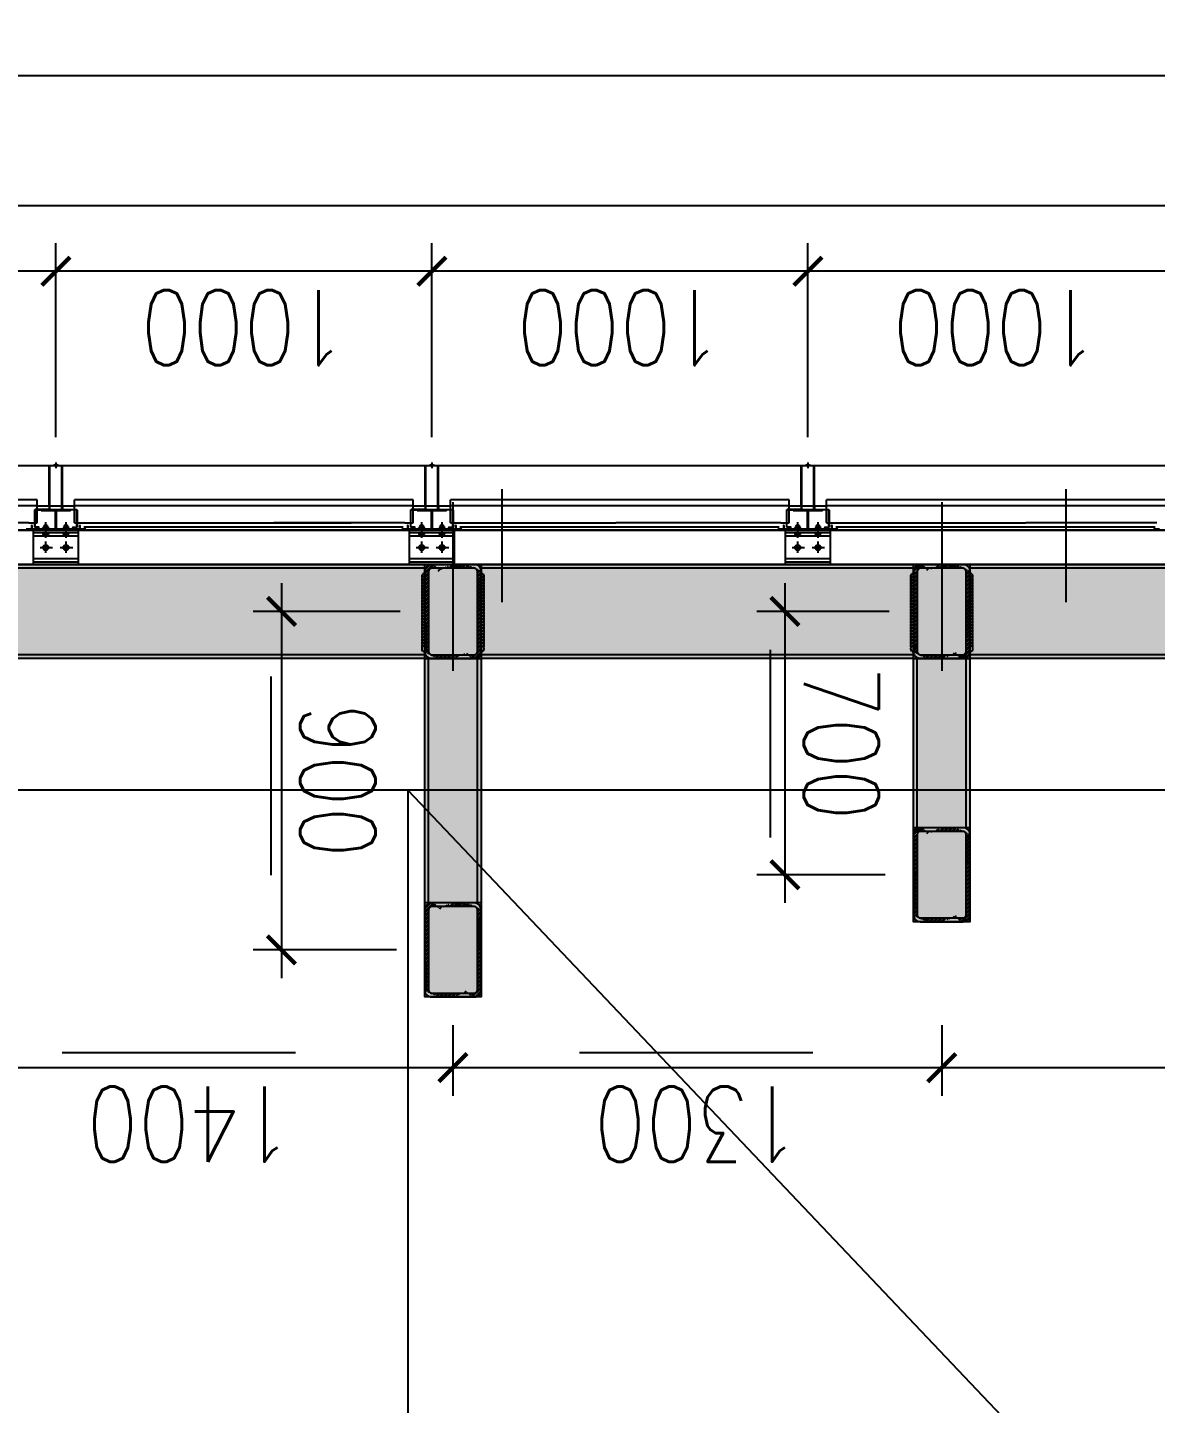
# Model space of a CAD drawing. Header units: millimetres. Extents: x 464 to 50148, y 310 to 56051.
# Drawn here: x 30998 to 33998, y 37188 to 40847 of the extents above; entities that cross this region are included whole.
import ezdxf

# ---------------------------------------------------------------- set-up
doc = ezdxf.new("R2010")
doc.units = ezdxf.units.MM
doc.linetypes.add('DASH', pattern=[0.35, 0.25, -0.1])
doc.layers.get('0').update_dxf_attribs({"color": 8})
doc.layers.get('Defpoints').update_dxf_attribs({"color": 8})
for name, color, linetype in [('COL-10 Rev j', 8, 'Continuous'), ('COL-228 Rev j', 8, 'Continuous'), ('CON', 8, 'Continuous'), ('DIM', 8, 'Continuous'), ('DLN030', 8, 'Continuous'), ('DLN280__', 8, 'Continuous'), ('DLN314__', 8, 'Continuous'), ('LOUVRE_MULLION', 8, 'Continuous'), ('USER', 8, 'Continuous')]:
    doc.layers.add(name, color=color, linetype=linetype)
doc.styles.add('SIMPLEX', font='SIMPLEX.shx', dxfattribs={"width": 0.8, "bigfont": 'chineset.shx'})
doc.styles.add('SWIS721LT450', font='swissl.ttf')
doc.dimstyles.new('HKDT-70', dxfattribs={"dimscale": 70, "dimtxt": 4, "dimasz": 1.5, "dimexe": 1.5, "dimexo": 1.5, "dimgap": 1, "dimtad": 1, "dimdec": 0, "dimlfac": 1, "dimdsep": 46, "dimtxsty": 'SIMPLEX', "dimblk": 'ARCHTICK', "dimcen": 1, "dimdle": 1.5, "dimclrd": 256, "dimclre": 256, "dimclrt": 256, "dimadec": 1, "dimazin": 3, "dimtfac": 1, "dimtdec": 0, "dimtix": 1, "dimtmove": 2, "dimatfit": 0, "dimfxl": 3, "dimlwd": -1, "dimlwe": -1, "dimarcsym": 0})
doc.dimstyles.new('INTDIM', dxfattribs={"dimscale": 200, "dimtxt": 2.25, "dimasz": 1.5, "dimexe": 1, "dimexo": 0, "dimgap": 1, "dimtad": 1, "dimdec": 0, "dimrnd": 1, "dimzin": 1, "dimdsep": 46, "dimtxsty": 'SWIS721LT450', "dimcen": 1, "dimclrd": 256, "dimclre": 256, "dimclrt": 256, "dimaunit": 1, "dimadec": 3, "dimazin": 0, "dimtfac": 1, "dimtdec": 0, "dimtix": 1, "dimtmove": 2, "dimatfit": 0, "dimfxl": 1, "dimtolj": 1, "dimtzin": 0, "dimarcsym": 0})

# ---------------------------------------------------------------- blocks, each defined once
blk = doc.blocks.new('DIMARR')
for p, q in [((-1, 0.25), (0, 0)), ((-1, 0), (0, 0)), ((0, 0), (-1, -0.25))]:
    blk.add_line(p, q)
blk = doc.blocks.new('*D140')
at = {"layer": 'Defpoints', "color": 0, "transparency": 16777216}
for p in [(37659.5, 40374.4), (20434.5, 39776.7), (37659.5, 39776.7)]:
    blk.add_point(p, dxfattribs=at)
at = {"layer": 'DLN030', "lineweight": -2, "transparency": 16777216}
for p, q in [((20434.5, 39976.7), (20434.5, 40574.4)), ((37659.5, 39976.7), (37659.5, 40574.4)), ((20634.5, 40374.4), (37459.5, 40374.4))]:
    blk.add_line(p, q, dxfattribs=at)
at = {"layer": 'DLN030', "lineweight": -2, "transparency": 16777216, "xscale": 200, "yscale": 200, "zscale": 200, "rotation": 180}
blk.add_blockref('DIMARR', (20434.5, 40374.4), dxfattribs=at)
at = {"layer": 'DLN030', "lineweight": -2, "transparency": 16777216, "xscale": 200, "yscale": 200, "zscale": 200}
blk.add_blockref('DIMARR', (37659.5, 40374.4), dxfattribs=at)
at = {"layer": 'DLN030', "transparency": 16777216, "insert": (29047, 40628.6), "char_height": 300, "attachment_point": 5, "style": 'SWIS721LT450'}
blk.add_mtext('\\A1;17225', dxfattribs=at)
blk = doc.blocks.new('_ArchTick')
at = {"color": 0, "linetype": 'ByBlock', "const_width": 0.15}
blk.add_lwpolyline([(-0.5, -0.5), (0.5, 0.5)], dxfattribs=at)
blk = doc.blocks.new('*D37')
at = {"layer": 'Defpoints', "color": 0, "linetype": 'DASH', "ltscale": 300, "transparency": 16777216}
for p in [(3997.9, 0), (4997.9, 0), (4997.9, -516.4)]:
    blk.add_point(p, dxfattribs=at)
at = {"layer": 'LOUVRE_MULLION', "color": 6, "ltscale": 300, "transparency": 16777216}
for p, q in [((3997.9, -75), (3997.9, -591.4)), ((4997.9, -75), (4997.9, -591.4)), ((3922.9, -516.4), (5072.9, -516.4))]:
    blk.add_line(p, q, dxfattribs=at)
at = {"layer": 'LOUVRE_MULLION', "color": 6, "linetype": 'DASH', "ltscale": 300, "transparency": 16777216, "xscale": 75, "yscale": 75, "zscale": 75, "rotation": 180}
blk.add_blockref('_ArchTick', (3997.9, -516.4), dxfattribs=at)
at = {"layer": 'LOUVRE_MULLION', "color": 6, "linetype": 'DASH', "ltscale": 300, "transparency": 16777216, "xscale": 75, "yscale": 75, "zscale": 75}
blk.add_blockref('_ArchTick', (4997.9, -516.4), dxfattribs=at)
at = {"layer": 'LOUVRE_MULLION', "color": 4, "linetype": 'DASH', "ltscale": 300, "transparency": 16777216, "insert": (4497.9, -366.4), "char_height": 200, "attachment_point": 5, "style": 'SIMPLEX'}
blk.add_mtext('1000', dxfattribs=at)
blk = doc.blocks.new('*D38')
at = {"layer": 'Defpoints', "color": 0, "linetype": 'DASH', "ltscale": 300, "transparency": 16777216}
for p in [(4997.9, 0), (5997.9, 0), (5997.9, -516.4)]:
    blk.add_point(p, dxfattribs=at)
at = {"layer": 'LOUVRE_MULLION', "color": 6, "ltscale": 300, "transparency": 16777216}
for p, q in [((4997.9, -75), (4997.9, -591.4)), ((5997.9, -75), (5997.9, -591.4)), ((4922.9, -516.4), (6072.9, -516.4))]:
    blk.add_line(p, q, dxfattribs=at)
at = {"layer": 'LOUVRE_MULLION', "color": 6, "linetype": 'DASH', "ltscale": 300, "transparency": 16777216, "xscale": 75, "yscale": 75, "zscale": 75, "rotation": 180}
blk.add_blockref('_ArchTick', (4997.9, -516.4), dxfattribs=at)
at = {"layer": 'LOUVRE_MULLION', "color": 6, "linetype": 'DASH', "ltscale": 300, "transparency": 16777216, "xscale": 75, "yscale": 75, "zscale": 75}
blk.add_blockref('_ArchTick', (5997.9, -516.4), dxfattribs=at)
at = {"layer": 'LOUVRE_MULLION', "color": 4, "linetype": 'DASH', "ltscale": 300, "transparency": 16777216, "insert": (5497.9, -366.4), "char_height": 200, "attachment_point": 5, "style": 'SIMPLEX'}
blk.add_mtext('1000', dxfattribs=at)
blk = doc.blocks.new('250X150X10')
at = {"ltscale": 100}
h = blk.add_hatch(dxfattribs=at)
h.set_pattern_fill('ANSI32', color=256, scale=20, style=0)
h.set_pattern_definition([(45, (0, 0), (-5.30330086, 5.30330086), []), (45, (3.5355, 0), (-5.30330086, 5.30330086), [])])
h.paths.add_polyline_path([(-55896.1, -430690.8), (-55896.1, -430476.8, 0.315789), (-56010.1, -430476.8, 1), (-56046.1, -430476.8), (-56046.1, -430690.8, 0.315789), (-55932.1, -430690.8, 1)])
h.paths.add_polyline_path([(-56028.1, -430698.8), (-55914.1, -430698.8, 0.414214), (-55906.1, -430690.8), (-55906.1, -430476.8, 0.414214), (-55914.1, -430468.8), (-56028.1, -430468.8, 0.414214), (-56036.1, -430476.8), (-56036.1, -430690.8, 0.414214)], flags=16)
for points in [[(-56028.1, -430708.8), (-55914.1, -430708.8, 0.414214), (-55896.1, -430690.8), (-55896.1, -430476.8, 0.414214), (-55914.1, -430458.8), (-56028.1, -430458.8, 0.414214), (-56046.1, -430476.8), (-56046.1, -430690.8, 0.414214)], [(-56028.1, -430698.8), (-55914.1, -430698.8, 0.414214), (-55906.1, -430690.8), (-55906.1, -430476.8, 0.414214), (-55914.1, -430468.8), (-56028.1, -430468.8, 0.414214), (-56036.1, -430476.8), (-56036.1, -430690.8, 0.414214)]]:
    blk.add_lwpolyline(points, format="xyb", close=True)
blk = doc.blocks.new('cp')
at = {"layer": 'USER'}
h = blk.add_hatch(color=256, dxfattribs=at)
h.paths.add_polyline_path([(0, 0), (1, 0, 0.414214), (0, 1)])
h.paths.add_polyline_path([(0, 0), (-1, 0, 0.414214), (0, -1)])
for p, q in [((-2.5, 0), (2.5, 0)), ((0, -2.5), (0, 2.5))]:
    blk.add_line(p, q, dxfattribs=at)
blk.add_circle((0, 0), 1, dxfattribs=at)
blk = doc.blocks.new('hanfeng8')
for centre, start, end in [((-134175.9, -434457.1), 90, 270), ((-134175.9, -434465.1), 150, 270), ((-134175.9, -434473.1), 150, 270), ((-134025.9, -434457.1), 270, 90), ((-134025.9, -434465.1), 270, 30), ((-134025.9, -434473.1), 270, 30), ((-134175.9, -434481.1), 150, 270), ((-134175.9, -434489.1), 150, 270), ((-134175.9, -434497.1), 150, 270), ((-134175.9, -434505.1), 150, 270), ((-134025.9, -434481.1), 270, 30), ((-134025.9, -434489.1), 270, 30), ((-134025.9, -434497.1), 270, 30), ((-134025.9, -434505.1), 270, 30), ((-134175.9, -434513.1), 150, 270), ((-134175.9, -434521.1), 150, 270), ((-134175.9, -434529.1), 150, 270), ((-134175.9, -434537.1), 150, 270), ((-134175.9, -434545.1), 150, 270), ((-134025.9, -434513.1), 270, 30), ((-134025.9, -434521.1), 270, 30), ((-134025.9, -434529.1), 270, 30), ((-134025.9, -434537.1), 270, 30), ((-134025.9, -434545.1), 270, 30), ((-134175.9, -434553.1), 150, 270), ((-134175.9, -434561.1), 150, 270), ((-134175.9, -434569.1), 150, 270), ((-134175.9, -434577.1), 150, 270), ((-134025.9, -434553.1), 270, 30), ((-134025.9, -434561.1), 270, 30), ((-134025.9, -434569.1), 270, 30), ((-134025.9, -434577.1), 270, 30), ((-134175.9, -434585.1), 150, 270), ((-134175.9, -434593.1), 150, 270), ((-134175.9, -434601.1), 150, 270), ((-134175.9, -434609.1), 150, 270), ((-134175.9, -434617.1), 150, 270), ((-134025.9, -434585.1), 270, 30), ((-134025.9, -434593.1), 270, 30), ((-134025.9, -434601.1), 270, 30), ((-134025.9, -434609.1), 270, 30), ((-134025.9, -434617.1), 270, 30), ((-134175.9, -434625.1), 150, 270), ((-134175.9, -434633.1), 150, 270), ((-134175.9, -434641.1), 150, 270), ((-134175.9, -434649.1), 150, 270), ((-134025.9, -434625.1), 270, 30), ((-134025.9, -434633.1), 270, 30), ((-134025.9, -434641.1), 270, 30), ((-134025.9, -434649.1), 270, 30)]:
    blk.add_arc(centre, 8, start, end)
blk = doc.blocks.new('*D42')
at = {"layer": 'Defpoints', "color": 0, "linetype": 'ByBlock', "transparency": 16777216}
for p in [(4641.9, 1601.9), (2841.9, 1413.5), (4641.9, 1413.5)]:
    blk.add_point(p, dxfattribs=at)
at = {"layer": 'DIM', "color": 6, "transparency": 16777216}
for p, q in [((2841.9, 1488.5), (2841.9, 1676.9)), ((4641.9, 1488.5), (4641.9, 1676.9)), ((2766.9, 1601.9), (4716.9, 1601.9))]:
    blk.add_line(p, q, dxfattribs=at)
at = {"layer": 'DIM', "color": 6, "linetype": 'ByBlock', "transparency": 16777216, "xscale": 75, "yscale": 75, "zscale": 75, "rotation": 180}
blk.add_blockref('_ArchTick', (2841.9, 1601.9), dxfattribs=at)
at = {"layer": 'DIM', "color": 6, "linetype": 'ByBlock', "transparency": 16777216, "xscale": 75, "yscale": 75, "zscale": 75}
blk.add_blockref('_ArchTick', (4641.9, 1601.9), dxfattribs=at)
at = {"layer": 'DIM', "color": 4, "linetype": 'ByBlock', "transparency": 16777216, "insert": (3741.9, 1751.9), "char_height": 200, "attachment_point": 5, "style": 'SIMPLEX'}
blk.add_mtext('1800', dxfattribs=at)
blk = doc.blocks.new('*D43')
at = {"layer": 'Defpoints', "color": 0, "linetype": 'ByBlock', "transparency": 16777216}
for p in [(5941.9, 1601.9), (4641.9, 1413.5), (5941.9, 1413.5)]:
    blk.add_point(p, dxfattribs=at)
at = {"layer": 'DIM', "color": 6, "transparency": 16777216}
for p, q in [((4641.9, 1488.5), (4641.9, 1676.9)), ((5941.9, 1488.5), (5941.9, 1676.9)), ((4566.9, 1601.9), (6016.9, 1601.9))]:
    blk.add_line(p, q, dxfattribs=at)
at = {"layer": 'DIM', "color": 6, "linetype": 'ByBlock', "transparency": 16777216, "xscale": 75, "yscale": 75, "zscale": 75, "rotation": 180}
blk.add_blockref('_ArchTick', (4641.9, 1601.9), dxfattribs=at)
at = {"layer": 'DIM', "color": 6, "linetype": 'ByBlock', "transparency": 16777216, "xscale": 75, "yscale": 75, "zscale": 75}
blk.add_blockref('_ArchTick', (5941.9, 1601.9), dxfattribs=at)
at = {"layer": 'DIM', "color": 4, "linetype": 'ByBlock', "transparency": 16777216, "insert": (5291.9, 1751.9), "char_height": 200, "attachment_point": 5, "style": 'SIMPLEX'}
blk.add_mtext('1300', dxfattribs=at)
blk = doc.blocks.new('*D44')
at = {"layer": 'Defpoints', "color": 0, "linetype": 'ByBlock', "transparency": 16777216}
for p in [(7341.9, 1601.9), (5941.9, 1413.5), (7341.9, 1413.5)]:
    blk.add_point(p, dxfattribs=at)
at = {"layer": 'DIM', "color": 6, "transparency": 16777216}
for p, q in [((5941.9, 1488.5), (5941.9, 1676.9)), ((7341.9, 1488.5), (7341.9, 1676.9)), ((5866.9, 1601.9), (7416.9, 1601.9))]:
    blk.add_line(p, q, dxfattribs=at)
at = {"layer": 'DIM', "color": 6, "linetype": 'ByBlock', "transparency": 16777216, "xscale": 75, "yscale": 75, "zscale": 75, "rotation": 180}
blk.add_blockref('_ArchTick', (5941.9, 1601.9), dxfattribs=at)
at = {"layer": 'DIM', "color": 6, "linetype": 'ByBlock', "transparency": 16777216, "xscale": 75, "yscale": 75, "zscale": 75}
blk.add_blockref('_ArchTick', (7341.9, 1601.9), dxfattribs=at)
at = {"layer": 'DIM', "color": 4, "linetype": 'ByBlock', "transparency": 16777216, "insert": (6641.9, 1751.9), "char_height": 200, "attachment_point": 5, "style": 'SIMPLEX'}
blk.add_mtext('1400', dxfattribs=at)
blk = doc.blocks.new('*D48')
at = {"layer": 'Defpoints', "color": 0, "linetype": 'DASH', "ltscale": 300, "transparency": 16777216}
for p in [(5997.9, 0), (6997.9, 0), (6997.9, -516.4)]:
    blk.add_point(p, dxfattribs=at)
at = {"layer": 'LOUVRE_MULLION', "color": 6, "ltscale": 300, "transparency": 16777216}
for p, q in [((5997.9, -75), (5997.9, -591.4)), ((6997.9, -75), (6997.9, -591.4)), ((5922.9, -516.4), (7072.9, -516.4))]:
    blk.add_line(p, q, dxfattribs=at)
at = {"layer": 'LOUVRE_MULLION', "color": 6, "linetype": 'DASH', "ltscale": 300, "transparency": 16777216, "xscale": 75, "yscale": 75, "zscale": 75, "rotation": 180}
blk.add_blockref('_ArchTick', (5997.9, -516.4), dxfattribs=at)
at = {"layer": 'LOUVRE_MULLION', "color": 6, "linetype": 'DASH', "ltscale": 300, "transparency": 16777216, "xscale": 75, "yscale": 75, "zscale": 75}
blk.add_blockref('_ArchTick', (6997.9, -516.4), dxfattribs=at)
at = {"layer": 'LOUVRE_MULLION', "color": 4, "linetype": 'DASH', "ltscale": 300, "transparency": 16777216, "insert": (6497.9, -366.4), "char_height": 200, "attachment_point": 5, "style": 'SIMPLEX'}
blk.add_mtext('1000', dxfattribs=at)
blk = doc.blocks.new('*D49')
at = {"layer": 'Defpoints', "color": 0, "linetype": 'DASH', "ltscale": 300, "transparency": 16777216}
for p in [(6997.9, 0), (7997.9, 0), (7997.9, -516.4)]:
    blk.add_point(p, dxfattribs=at)
at = {"layer": 'LOUVRE_MULLION', "color": 6, "ltscale": 300, "transparency": 16777216}
for p, q in [((6997.9, -75), (6997.9, -591.4)), ((7997.9, -75), (7997.9, -591.4)), ((6922.9, -516.4), (8072.9, -516.4))]:
    blk.add_line(p, q, dxfattribs=at)
at = {"layer": 'LOUVRE_MULLION', "color": 6, "linetype": 'DASH', "ltscale": 300, "transparency": 16777216, "xscale": 75, "yscale": 75, "zscale": 75, "rotation": 180}
blk.add_blockref('_ArchTick', (6997.9, -516.4), dxfattribs=at)
at = {"layer": 'LOUVRE_MULLION', "color": 6, "linetype": 'DASH', "ltscale": 300, "transparency": 16777216, "xscale": 75, "yscale": 75, "zscale": 75}
blk.add_blockref('_ArchTick', (7997.9, -516.4), dxfattribs=at)
at = {"layer": 'LOUVRE_MULLION', "color": 4, "linetype": 'DASH', "ltscale": 300, "transparency": 16777216, "insert": (7497.9, -366.4), "char_height": 200, "attachment_point": 5, "style": 'SIMPLEX'}
blk.add_mtext('1000', dxfattribs=at)
blk = doc.blocks.new('*D59')
at = {"layer": 'Defpoints', "color": 0, "linetype": 'ByBlock', "transparency": 16777216}
for p in [(4716.9, 1088.5), (5058.8, 1088.5), (4706.9, 388.5)]:
    blk.add_point(p, dxfattribs=at)
at = {"layer": 'DIM', "color": 6, "transparency": 16777216}
for p, q in [((5058.8, 313.5), (5058.8, 1163.5)), ((4791.9, 1088.5), (5133.8, 1088.5)), ((4781.9, 388.5), (5133.8, 388.5))]:
    blk.add_line(p, q, dxfattribs=at)
at = {"layer": 'DIM', "color": 6, "linetype": 'ByBlock', "transparency": 16777216, "xscale": 75, "yscale": 75, "zscale": 75}
for p, rotation in [((5058.8, 1088.5), 90), ((5058.8, 388.5), 270)]:
    blk.add_blockref('_ArchTick', p, dxfattribs=dict(at, rotation=rotation))
at = {"layer": 'DIM', "color": 4, "linetype": 'ByBlock', "transparency": 16777216, "insert": (4908.8, 738.5), "char_height": 200, "attachment_point": 5, "rotation": 90, "style": 'SIMPLEX'}
blk.add_mtext('700', dxfattribs=at)
blk = doc.blocks.new('*D60')
at = {"layer": 'Defpoints', "color": 0, "linetype": 'ByBlock', "transparency": 16777216}
for p in [(6016.9, 1288.5), (6397.8, 1288.5), (6006.9, 388.5)]:
    blk.add_point(p, dxfattribs=at)
at = {"layer": 'DIM', "color": 6, "transparency": 16777216}
for p, q in [((6397.8, 313.5), (6397.8, 1363.5)), ((6091.9, 1288.5), (6472.8, 1288.5)), ((6081.9, 388.5), (6472.8, 388.5))]:
    blk.add_line(p, q, dxfattribs=at)
at = {"layer": 'DIM', "color": 6, "linetype": 'ByBlock', "transparency": 16777216, "xscale": 75, "yscale": 75, "zscale": 75}
for p, rotation in [((6397.8, 1288.5), 90), ((6397.8, 388.5), 270)]:
    blk.add_blockref('_ArchTick', p, dxfattribs=dict(at, rotation=rotation))
at = {"layer": 'DIM', "color": 4, "linetype": 'ByBlock', "transparency": 16777216, "insert": (6247.8, 838.5), "char_height": 200, "attachment_point": 5, "rotation": 90, "style": 'SIMPLEX'}
blk.add_mtext('900', dxfattribs=at)
blk = doc.blocks.new('A$C7E8B1C4A')
for p, q in [((2898.9, 513.5), (4581.9, 513.5)), ((4641.9, 97.5), (4641.9, 546.5)), ((4701.9, 513.5), (5881.9, 513.5)), ((5941.9, 97.5), (5941.9, 546.5)), ((6001.9, 513.5), (7281.9, 513.5)), ((2898.9, 263.5), (4581.9, 263.5)), ((4701.9, 263.5), (5881.9, 263.5)), ((4937.9, 263.5), (5057.9, 263.5)), ((5937.9, 263.5), (6057.9, 263.5)), ((6001.9, 263.5), (7281.9, 263.5)), ((6937.9, 263.5), (7057.9, 263.5))]:
    blk.add_line(p, q)
at = {"layer": 'CON'}
for points in [[(5866.9, 1163.5), (6016.9, 1163.5), (6016.9, 513.5), (5866.9, 513.5)], [(4566.9, 963.5), (4716.9, 963.5), (4716.9, 513.5), (4566.9, 513.5)]]:
    blk.add_lwpolyline(points, close=True, dxfattribs=at)
at = {"layer": 'LOUVRE_MULLION'}
for p, q in [((2912, 503.5), (4568.8, 503.5)), ((4715, 503.5), (5868.8, 503.5)), ((6015, 503.5), (7268.8, 503.5)), ((2915, 273.5), (4568.8, 273.5)), ((4715, 273.5), (5868.8, 273.5)), ((4937.9, 263.5), (4937.9, 173.5)), ((4937.9, 257.5), (5057.9, 257.5)), ((5057.9, 173.5), (5057.9, 263.5)), ((5937.9, 263.5), (5937.9, 173.5)), ((5937.9, 257.5), (6057.9, 257.5)), ((6015, 273.5), (7268.8, 273.5)), ((6057.9, 173.5), (6057.9, 263.5)), ((6937.9, 263.5), (6937.9, 173.5)), ((6937.9, 257.5), (7057.9, 257.5)), ((7057.9, 173.5), (7057.9, 263.5)), ((4937.9, 248.5), (5057.9, 248.5)), ((4970.9, 232.3), (4970.9, 202.4)), ((5024.9, 232.3), (5024.9, 202.4)), ((5937.9, 248.5), (6057.9, 248.5)), ((5970.9, 232.3), (5970.9, 202.4)), ((6024.9, 232.3), (6024.9, 202.4)), ((6937.9, 248.5), (7057.9, 248.5)), ((6970.9, 232.3), (6970.9, 202.4)), ((7024.9, 232.3), (7024.9, 202.4)), ((4937.9, 188.5), (5057.9, 188.5)), ((4986.1, 218.5), (4953.2, 218.5)), ((4965.4, 185.3), (4965.4, 181.6)), ((4966.8, 185.6), (4975, 185.6)), ((4968.2, 185.3), (4968.2, 181.6)), ((4970.9, 192.3), (4970.9, 150.8)), ((4973.7, 185.3), (4973.7, 181.6)), ((4976.4, 185.3), (4976.4, 181.6)), ((5040, 218.5), (5007.1, 218.5)), ((5019.4, 185.3), (5019.4, 181.6)), ((5029, 185.6), (5020.7, 185.6)), ((5022.1, 185.3), (5022.1, 181.6)), ((5024.9, 192.3), (5024.9, 150.8)), ((5027.6, 185.3), (5027.6, 181.6)), ((5030.4, 185.3), (5030.4, 181.6)), ((5937.9, 188.5), (6057.9, 188.5)), ((5986.1, 218.5), (5953.2, 218.5)), ((5965.4, 185.3), (5965.4, 181.6)), ((5966.8, 185.6), (5975, 185.6)), ((5968.2, 185.3), (5968.2, 181.6)), ((5970.9, 192.3), (5970.9, 150.8)), ((5973.7, 185.3), (5973.7, 181.6)), ((5976.4, 185.3), (5976.4, 181.6)), ((6040, 218.5), (6007.1, 218.5)), ((6019.4, 185.3), (6019.4, 181.6)), ((6029, 185.6), (6020.7, 185.6)), ((6022.1, 185.3), (6022.1, 181.6)), ((6024.9, 192.3), (6024.9, 150.8)), ((6027.6, 185.3), (6027.6, 181.6)), ((6030.4, 185.3), (6030.4, 181.6)), ((6937.9, 188.5), (7057.9, 188.5)), ((6986.1, 218.5), (6953.2, 218.5)), ((6965.4, 185.3), (6965.4, 181.6)), ((6966.8, 185.6), (6975, 185.6)), ((6968.2, 185.3), (6968.2, 181.6)), ((6970.9, 192.3), (6970.9, 150.8)), ((6973.7, 185.3), (6973.7, 181.6)), ((6976.4, 185.3), (6976.4, 181.6)), ((7040, 218.5), (7007.1, 218.5)), ((7019.4, 185.3), (7019.4, 181.6)), ((7029, 185.6), (7020.7, 185.6)), ((7022.1, 185.3), (7022.1, 181.6)), ((7024.9, 192.3), (7024.9, 150.8)), ((7027.6, 185.3), (7027.6, 181.6)), ((7030.4, 185.3), (7030.4, 181.6)), ((3508.2, 173.5), (4418.5, 173.5)), ((3508.2, 171.9), (4418.5, 171.9)), ((4069.4, 152.5), (4418.5, 152.5)), ((4073.9, 164.5), (4418.5, 164.5)), ((4212.5, 171.9), (5508.2, 171.9)), ((4212.5, 164.5), (4923.3, 164.5)), ((4418.5, 173.5), (5508.2, 173.5)), ((4948.5, 152.5), (4418.5, 152.5)), ((4937.9, 179.5), (5057.9, 179.5)), ((4937.9, 173.5), (5057.9, 173.5)), ((4948.5, 152.5), (4948.5, 92)), ((4961.4, 181.6), (4980.5, 181.6)), ((4961.4, 181.6), (4961.4, 179.5)), ((4980.5, 179.5), (4961.4, 179.5)), ((4961.4, 170), (4980.5, 170)), ((4961.4, 170), (4980.5, 170)), ((4961.4, 168), (4961.4, 170)), ((4980.5, 168), (4961.4, 168)), ((4963.5, 168), (4963.5, 166)), ((4963.5, 166), (4978.4, 166)), ((4965.4, 162.4), (4965.4, 165.7)), ((4975.1, 162), (4966.8, 162)), ((4967.9, 162), (4967.9, 158.8)), ((4967.9, 158.8), (4973.9, 158.8)), ((4967.9, 158.8), (4968.4, 158.3)), ((4968.2, 165.7), (4968.2, 162.4)), ((4968.4, 162), (4968.4, 158.3)), ((4968.4, 158.3), (4973.4, 158.3)), ((4973.4, 162), (4973.4, 158.3)), ((4973.4, 158.3), (4973.9, 158.8)), ((4973.7, 165.7), (4973.7, 162.4)), ((4973.9, 162), (4973.9, 158.8)), ((4976.4, 162.4), (4976.4, 165.7)), ((4978.4, 168), (4978.4, 166)), ((4980.5, 181.6), (4980.5, 179.5)), ((4980.5, 168), (4980.5, 170)), ((5034.4, 181.6), (5015.3, 181.6)), ((5015.3, 181.6), (5015.3, 179.5)), ((5015.3, 179.5), (5034.4, 179.5)), ((5034.4, 170), (5015.3, 170)), ((5034.4, 170), (5015.3, 170)), ((5015.3, 168), (5015.3, 170)), ((5015.3, 168), (5034.4, 168)), ((5017.4, 168), (5017.4, 166)), ((5032.3, 166), (5017.4, 166)), ((5019.4, 162.4), (5019.4, 165.7)), ((5020.7, 162), (5029, 162)), ((5021.9, 162), (5021.9, 158.8)), ((5027.9, 158.8), (5021.9, 158.8)), ((5022.4, 158.3), (5021.9, 158.8)), ((5022.1, 165.7), (5022.1, 162.4)), ((5022.4, 162), (5022.4, 158.3)), ((5027.4, 158.3), (5022.4, 158.3)), ((5027.4, 162), (5027.4, 158.3)), ((5027.9, 158.8), (5027.4, 158.3)), ((5027.6, 165.7), (5027.6, 162.4)), ((5027.9, 162), (5027.9, 158.8)), ((5030.4, 162.4), (5030.4, 165.7)), ((5032.3, 168), (5032.3, 166)), ((5034.4, 181.6), (5034.4, 179.5)), ((5034.4, 168), (5034.4, 170)), ((5047.3, 152.5), (5047.3, 92)), ((5069.4, 152.5), (5047.3, 152.5)), ((5069.4, 152.5), (5508.2, 152.5)), ((5073.9, 164.5), (5508.2, 164.5)), ((5508.2, 173.5), (6418.5, 173.5)), ((5508.2, 171.9), (6418.5, 171.9)), ((5508.2, 164.5), (5923.3, 164.5)), ((5948.5, 152.5), (5508.2, 152.5)), ((5937.9, 179.5), (6057.9, 179.5)), ((5937.9, 173.5), (6057.9, 173.5)), ((5948.5, 152.5), (5948.5, 92)), ((5961.4, 181.6), (5980.5, 181.6)), ((5961.4, 181.6), (5961.4, 179.5)), ((5980.5, 179.5), (5961.4, 179.5)), ((5961.4, 170), (5980.5, 170)), ((5961.4, 170), (5980.5, 170)), ((5961.4, 168), (5961.4, 170)), ((5980.5, 168), (5961.4, 168)), ((5963.5, 168), (5963.5, 166)), ((5963.5, 166), (5978.4, 166)), ((5965.4, 162.4), (5965.4, 165.7)), ((5975.1, 162), (5966.8, 162)), ((5967.9, 162), (5967.9, 158.8)), ((5967.9, 158.8), (5973.9, 158.8)), ((5967.9, 158.8), (5968.4, 158.3)), ((5968.2, 165.7), (5968.2, 162.4)), ((5968.4, 162), (5968.4, 158.3)), ((5968.4, 158.3), (5973.4, 158.3)), ((5973.4, 162), (5973.4, 158.3)), ((5973.4, 158.3), (5973.9, 158.8)), ((5973.7, 165.7), (5973.7, 162.4)), ((5973.9, 162), (5973.9, 158.8)), ((5976.4, 162.4), (5976.4, 165.7)), ((5978.4, 168), (5978.4, 166)), ((5980.5, 181.6), (5980.5, 179.5)), ((5980.5, 168), (5980.5, 170)), ((6034.4, 181.6), (6015.3, 181.6)), ((6015.3, 181.6), (6015.3, 179.5)), ((6015.3, 179.5), (6034.4, 179.5)), ((6034.4, 170), (6015.3, 170)), ((6034.4, 170), (6015.3, 170)), ((6015.3, 168), (6015.3, 170)), ((6015.3, 168), (6034.4, 168)), ((6017.4, 168), (6017.4, 166)), ((6032.3, 166), (6017.4, 166)), ((6019.4, 162.4), (6019.4, 165.7)), ((6020.7, 162), (6029, 162)), ((6021.9, 162), (6021.9, 158.8)), ((6027.9, 158.8), (6021.9, 158.8)), ((6022.4, 158.3), (6021.9, 158.8)), ((6022.1, 165.7), (6022.1, 162.4)), ((6022.4, 162), (6022.4, 158.3)), ((6027.4, 158.3), (6022.4, 158.3)), ((6027.4, 162), (6027.4, 158.3)), ((6027.9, 158.8), (6027.4, 158.3)), ((6027.6, 165.7), (6027.6, 162.4)), ((6027.9, 162), (6027.9, 158.8)), ((6030.4, 162.4), (6030.4, 165.7)), ((6032.3, 168), (6032.3, 166)), ((6034.4, 181.6), (6034.4, 179.5)), ((6034.4, 168), (6034.4, 170)), ((6047.3, 152.5), (6047.3, 92)), ((6069.4, 152.5), (6047.3, 152.5)), ((6069.4, 152.5), (6418.5, 152.5)), ((6073.9, 164.5), (6418.5, 164.5)), ((6212.5, 173.5), (7508.2, 173.5)), ((6212.5, 171.9), (7508.2, 171.9)), ((6212.5, 164.5), (6923.3, 164.5)), ((6948.5, 152.5), (6212.5, 152.5)), ((6937.9, 179.5), (7057.9, 179.5)), ((6937.9, 173.5), (7057.9, 173.5)), ((6948.5, 152.5), (6948.5, 92)), ((6961.4, 181.6), (6980.5, 181.6)), ((6961.4, 181.6), (6961.4, 179.5)), ((6980.5, 179.5), (6961.4, 179.5)), ((6961.4, 170), (6980.5, 170)), ((6961.4, 170), (6980.5, 170)), ((6961.4, 168), (6961.4, 170)), ((6980.5, 168), (6961.4, 168)), ((6963.5, 168), (6963.5, 166)), ((6963.5, 166), (6978.4, 166)), ((6965.4, 162.4), (6965.4, 165.7)), ((6975.1, 162), (6966.8, 162)), ((6967.9, 162), (6967.9, 158.8)), ((6967.9, 158.8), (6973.9, 158.8)), ((6967.9, 158.8), (6968.4, 158.3)), ((6968.2, 165.7), (6968.2, 162.4)), ((6968.4, 162), (6968.4, 158.3)), ((6968.4, 158.3), (6973.4, 158.3)), ((6973.4, 162), (6973.4, 158.3)), ((6973.4, 158.3), (6973.9, 158.8)), ((6973.7, 165.7), (6973.7, 162.4)), ((6973.9, 162), (6973.9, 158.8)), ((6976.4, 162.4), (6976.4, 165.7)), ((6978.4, 168), (6978.4, 166)), ((6980.5, 181.6), (6980.5, 179.5)), ((6980.5, 168), (6980.5, 170)), ((7034.4, 181.6), (7015.3, 181.6)), ((7015.3, 181.6), (7015.3, 179.5)), ((7015.3, 179.5), (7034.4, 179.5)), ((7034.4, 170), (7015.3, 170)), ((7034.4, 170), (7015.3, 170)), ((7015.3, 168), (7015.3, 170)), ((7015.3, 168), (7034.4, 168)), ((7017.4, 168), (7017.4, 166)), ((7032.3, 166), (7017.4, 166)), ((7019.4, 162.4), (7019.4, 165.7)), ((7020.7, 162), (7029, 162)), ((7021.9, 162), (7021.9, 158.8)), ((7027.9, 158.8), (7021.9, 158.8)), ((7022.4, 158.3), (7021.9, 158.8)), ((7022.1, 165.7), (7022.1, 162.4)), ((7022.4, 162), (7022.4, 158.3)), ((7027.4, 158.3), (7022.4, 158.3)), ((7027.4, 162), (7027.4, 158.3)), ((7027.9, 158.8), (7027.4, 158.3)), ((7027.6, 165.7), (7027.6, 162.4)), ((7027.9, 162), (7027.9, 158.8)), ((7030.4, 162.4), (7030.4, 165.7)), ((7032.3, 168), (7032.3, 166)), ((7034.4, 181.6), (7034.4, 179.5)), ((7034.4, 168), (7034.4, 170)), ((7047.3, 152.5), (7047.3, 92)), ((7069.4, 152.5), (7047.3, 152.5)), ((7069.4, 152.5), (7508.2, 152.5)), ((4047.3, 107.5), (4418.5, 107.5)), ((4047.3, 92), (4418.5, 92)), ((4418.5, 107.5), (4948.5, 107.5)), ((4418.5, 92), (4948.5, 92)), ((5047.3, 107.5), (4948.5, 107.5)), ((4980.4, 107.5), (4980.4, 0)), ((4981.9, 107.5), (4981.9, 0)), ((5013.9, 107.5), (5013.9, 0)), ((5015.4, 107.5), (5015.4, 0)), ((5047.3, 107.5), (5508.2, 107.5)), ((5047.3, 92), (5508.2, 92)), ((5508.2, 107.5), (5948.5, 107.5)), ((5508.2, 92), (5948.5, 92)), ((6047.3, 107.5), (5948.5, 107.5)), ((5980.4, 107.5), (5980.4, 0)), ((5981.9, 107.5), (5981.9, 0)), ((6013.9, 107.5), (6013.9, 0)), ((6015.4, 107.5), (6015.4, 0)), ((6047.3, 107.5), (6418.5, 107.5)), ((6047.3, 92), (6418.5, 92)), ((6212.5, 107.5), (6948.5, 107.5)), ((6212.5, 92), (6948.5, 92)), ((7047.3, 107.5), (6948.5, 107.5)), ((6980.4, 107.5), (6980.4, 0)), ((6981.9, 107.5), (6981.9, 0)), ((7013.9, 107.5), (7013.9, 0)), ((7015.4, 107.5), (7015.4, 0)), ((7047.3, 107.5), (7508.2, 107.5)), ((7047.3, 92), (7508.2, 92)), ((4418.5, 0), (3508.2, 0)), ((5508.2, 0), (4418.5, 0)), ((6418.5, 0), (5508.2, 0)), ((7508.2, 0), (6212.5, 0))]:
    blk.add_line(p, q, dxfattribs=at)
for points in [[(5876.9, 1163.5), (5876.9, 513.5)], [(6006.9, 1163.5), (6006.9, 513.5)], [(4576.9, 963.5), (4576.9, 513.5)], [(4706.9, 963.5), (4706.9, 513.5)]]:
    blk.add_lwpolyline(points, dxfattribs=at)
for points in [[(4964.4, 218.5), (4967.7, 224.1), (4974.2, 224.1), (4977.4, 218.5), (4974.2, 212.9), (4967.7, 212.9)], [(5018.4, 218.5), (5021.6, 224.1), (5028.1, 224.1), (5031.3, 218.5), (5028.1, 212.9), (5021.6, 212.9)], [(5964.4, 218.5), (5967.7, 224.1), (5974.2, 224.1), (5977.4, 218.5), (5974.2, 212.9), (5967.7, 212.9)], [(6018.4, 218.5), (6021.6, 224.1), (6028.1, 224.1), (6031.3, 218.5), (6028.1, 212.9), (6021.6, 212.9)], [(6964.4, 218.5), (6967.7, 224.1), (6974.2, 224.1), (6977.4, 218.5), (6974.2, 212.9), (6967.7, 212.9)], [(7018.4, 218.5), (7021.6, 224.1), (7028.1, 224.1), (7031.3, 218.5), (7028.1, 212.9), (7021.6, 212.9)]]:
    blk.add_lwpolyline(points, close=True, dxfattribs=at)
for points in [[(4062.9, 169.9), (4076.9, 169.9, 0.414214), (4077.9, 170.9), (4077.9, 170.9, 0.414214), (4076.9, 171.9), (3918.9, 171.9, 0.414214)], [(4980.4, 107.5), (4980.4, 115.4, 0.414214), (4978.9, 116.9), (4943.9, 116.9, -0.414214), (4940.9, 119.9), (4940.9, 162.5, -0.414214), (4943.9, 165.5), (4952.4, 165.5), (4952.4, 164), (4943.9, 164, 0.414214), (4942.4, 162.5), (4942.4, 119.9, 0.414214), (4943.9, 118.4), (4978.9, 118.4, -0.414214), (4981.9, 115.4), (4981.9, 107.5)], [(5015.4, 107.5), (5015.4, 115.4, -0.414214), (5016.9, 116.9), (5051.9, 116.9, 0.414214), (5054.9, 119.9), (5054.9, 162.5, 0.414214), (5051.9, 165.5), (5043.4, 165.5), (5043.4, 164), (5051.9, 164, -0.414214), (5053.4, 162.5), (5053.4, 119.9, -0.414214), (5051.9, 118.4), (5016.9, 118.4, 0.414214), (5013.9, 115.4), (5013.9, 107.5)], [(5980.4, 107.5), (5980.4, 115.4, 0.414214), (5978.9, 116.9), (5943.9, 116.9, -0.414214), (5940.9, 119.9), (5940.9, 162.5, -0.414214), (5943.9, 165.5), (5952.4, 165.5), (5952.4, 164), (5943.9, 164, 0.414214), (5942.4, 162.5), (5942.4, 119.9, 0.414214), (5943.9, 118.4), (5978.9, 118.4, -0.414214), (5981.9, 115.4), (5981.9, 107.5)], [(6015.4, 107.5), (6015.4, 115.4, -0.414214), (6016.9, 116.9), (6051.9, 116.9, 0.414214), (6054.9, 119.9), (6054.9, 162.5, 0.414214), (6051.9, 165.5), (6043.4, 165.5), (6043.4, 164), (6051.9, 164, -0.414214), (6053.4, 162.5), (6053.4, 119.9, -0.414214), (6051.9, 118.4), (6016.9, 118.4, 0.414214), (6013.9, 115.4), (6013.9, 107.5)], [(7076.9, 171.9), (6918.9, 171.9, 0.414214), (6917.9, 170.9), (6917.9, 170.9, 0.414214), (6918.9, 169.9), (6932.9, 169.9), (6932.9, 160.9, 0.414214), (6933.9, 159.9), (6933.9, 159.9, 0.414214), (6934.9, 160.9), (6934.9, 169.9), (6995.4, 169.9, -0.414214), (6995.9, 169.4), (6995.9, 120.9, -0.414214), (6995.4, 120.4), (6959.9, 120.4, 0.414214), (6958.9, 119.4), (6958.9, 119.4, 0.414214), (6959.9, 118.4), (7035.9, 118.4, 0.414214), (7036.9, 119.4), (7036.9, 119.4, 0.414214), (7035.9, 120.4), (7000.4, 120.4, -0.414214), (6999.9, 120.9), (6999.9, 169.4, -0.414214), (7000.4, 169.9), (7060.9, 169.9), (7060.9, 160.9, 0.414214), (7061.9, 159.9), (7061.9, 159.9, 0.414214), (7062.9, 160.9), (7062.9, 169.9), (7076.9, 169.9, 0.414214)], [(6980.4, 107.5), (6980.4, 115.4, 0.414214), (6978.9, 116.9), (6943.9, 116.9, -0.414214), (6940.9, 119.9), (6940.9, 162.5, -0.414214), (6943.9, 165.5), (6952.4, 165.5), (6952.4, 164), (6943.9, 164, 0.414214), (6942.4, 162.5), (6942.4, 119.9, 0.414214), (6943.9, 118.4), (6978.9, 118.4, -0.414214), (6981.9, 115.4), (6981.9, 107.5)], [(7015.4, 107.5), (7015.4, 115.4, -0.414214), (7016.9, 116.9), (7051.9, 116.9, 0.414214), (7054.9, 119.9), (7054.9, 162.5, 0.414214), (7051.9, 165.5), (7043.4, 165.5), (7043.4, 164), (7051.9, 164, -0.414214), (7053.4, 162.5), (7053.4, 119.9, -0.414214), (7051.9, 118.4), (7016.9, 118.4, 0.414214), (7013.9, 115.4), (7013.9, 107.5)]]:
    blk.add_lwpolyline(points, format="xyb", dxfattribs=at)
for points in [[(4959.9, 118.4), (5035.9, 118.4, 0.414214), (5036.9, 119.4), (5036.9, 119.4, 0.414214), (5035.9, 120.4), (5000.4, 120.4, -0.414214), (4999.9, 120.9), (4999.9, 169.4, -0.414214), (5000.4, 169.9), (5060.9, 169.9), (5060.9, 160.9, 0.414214), (5061.9, 159.9), (5061.9, 159.9, 0.414214), (5062.9, 160.9), (5062.9, 169.9), (5076.9, 169.9, 0.414214), (5077.9, 170.9), (5077.9, 170.9, 0.414214), (5076.9, 171.9), (4918.9, 171.9, 0.414214), (4917.9, 170.9), (4917.9, 170.9, 0.414214), (4918.9, 169.9), (4932.9, 169.9), (4932.9, 160.9, 0.414214), (4933.9, 159.9), (4933.9, 159.9, 0.414214), (4934.9, 160.9), (4934.9, 169.9), (4995.4, 169.9, -0.414214), (4995.9, 169.4), (4995.9, 120.9, -0.414214), (4995.4, 120.4), (4959.9, 120.4, 0.414214), (4958.9, 119.4), (4958.9, 119.4, 0.414214)], [(5959.9, 118.4), (6035.9, 118.4, 0.414214), (6036.9, 119.4), (6036.9, 119.4, 0.414214), (6035.9, 120.4), (6000.4, 120.4, -0.414214), (5999.9, 120.9), (5999.9, 169.4, -0.414214), (6000.4, 169.9), (6060.9, 169.9), (6060.9, 160.9, 0.414214), (6061.9, 159.9), (6061.9, 159.9, 0.414214), (6062.9, 160.9), (6062.9, 169.9), (6076.9, 169.9, 0.414214), (6077.9, 170.9), (6077.9, 170.9, 0.414214), (6076.9, 171.9), (5918.9, 171.9, 0.414214), (5917.9, 170.9), (5917.9, 170.9, 0.414214), (5918.9, 169.9), (5932.9, 169.9), (5932.9, 160.9, 0.414214), (5933.9, 159.9), (5933.9, 159.9, 0.414214), (5934.9, 160.9), (5934.9, 169.9), (5995.4, 169.9, -0.414214), (5995.9, 169.4), (5995.9, 120.9, -0.414214), (5995.4, 120.4), (5959.9, 120.4, 0.414214), (5958.9, 119.4), (5958.9, 119.4, 0.414214)]]:
    blk.add_lwpolyline(points, format="xyb", close=True, dxfattribs=at)
for centre, radius in [((4970.9, 218.5), 7.2), ((4970.9, 218.5), 6.48), ((4970.9, 218.5), 2.88), ((5024.9, 218.5), 7.2), ((5024.9, 218.5), 6.48), ((5024.9, 218.5), 2.88), ((5970.9, 218.5), 7.2), ((5970.9, 218.5), 6.48), ((5970.9, 218.5), 2.88), ((6024.9, 218.5), 7.2), ((6024.9, 218.5), 6.48), ((6024.9, 218.5), 2.88), ((6970.9, 218.5), 7.2), ((6970.9, 218.5), 6.48), ((6970.9, 218.5), 2.88), ((7024.9, 218.5), 7.2), ((7024.9, 218.5), 6.48), ((7024.9, 218.5), 2.88)]:
    blk.add_circle(centre, radius, dxfattribs=at)
for centre, radius, start, end in [((4970.9, 218.5), 3.6, 322.6164, 307.8882), ((5024.9, 218.5), 3.6, 322.6164, 307.8882), ((5970.9, 218.5), 3.6, 322.6164, 307.8882), ((6024.9, 218.5), 3.6, 322.6164, 307.8882), ((6970.9, 218.5), 3.6, 322.6164, 307.8882), ((7024.9, 218.5), 3.6, 322.6164, 307.8882), ((4966.8, 182.8), 2.87, 61.701, 118.4525), ((4970.9, 174.7), 10.9, 75.3319, 104.6669), ((4975.1, 182.8), 2.87, 61.5448, 118.2963), ((5020.7, 182.8), 2.87, 61.7037, 118.4552), ((5024.9, 174.7), 10.9, 75.3331, 104.6681), ((5029, 182.8), 2.87, 61.5475, 118.299), ((5966.8, 182.8), 2.87, 61.701, 118.4525), ((5970.9, 174.7), 10.9, 75.3319, 104.6669), ((5975.1, 182.8), 2.87, 61.5448, 118.2963), ((6020.7, 182.8), 2.87, 61.7037, 118.4552), ((6024.9, 174.7), 10.9, 75.3331, 104.6681), ((6029, 182.8), 2.87, 61.5475, 118.299), ((6966.8, 182.8), 2.87, 61.701, 118.4525), ((6970.9, 174.7), 10.9, 75.3319, 104.6669), ((6975.1, 182.8), 2.87, 61.5448, 118.2963), ((7020.7, 182.8), 2.87, 61.7037, 118.4552), ((7024.9, 174.7), 10.9, 75.3331, 104.6681), ((7029, 182.8), 2.87, 61.5475, 118.299), ((4966.8, 163.1), 2.87, 61.701, 118.4525), ((4966.8, 164.9), 2.87, 241.5448, 298.2963), ((4970.9, 155.1), 10.9, 75.3319, 104.6669), ((4970.9, 172.9), 10.9, 255.3319, 284.6669), ((4975.1, 163.1), 2.87, 61.5448, 118.2963), ((4975.1, 164.9), 2.87, 241.701, 298.4525), ((5020.7, 163.1), 2.87, 61.7037, 118.4552), ((5020.7, 164.9), 2.87, 241.5475, 298.299), ((5024.9, 155.1), 10.9, 75.3331, 104.6681), ((5024.9, 172.9), 10.9, 255.3331, 284.6681), ((5029, 163.1), 2.87, 61.5475, 118.299), ((5029, 164.9), 2.87, 241.7037, 298.4552), ((5966.8, 163.1), 2.87, 61.701, 118.4525), ((5966.8, 164.9), 2.87, 241.5448, 298.2963), ((5970.9, 155.1), 10.9, 75.3319, 104.6669), ((5970.9, 172.9), 10.9, 255.3319, 284.6669), ((5975.1, 163.1), 2.87, 61.5448, 118.2963), ((5975.1, 164.9), 2.87, 241.701, 298.4525), ((6020.7, 163.1), 2.87, 61.7037, 118.4552), ((6020.7, 164.9), 2.87, 241.5475, 298.299), ((6024.9, 155.1), 10.9, 75.3331, 104.6681), ((6024.9, 172.9), 10.9, 255.3331, 284.6681), ((6029, 163.1), 2.87, 61.5475, 118.299), ((6029, 164.9), 2.87, 241.7037, 298.4552), ((6966.8, 163.1), 2.87, 61.701, 118.4525), ((6966.8, 164.9), 2.87, 241.5448, 298.2963), ((6970.9, 155.1), 10.9, 75.3319, 104.6669), ((6970.9, 172.9), 10.9, 255.3319, 284.6669), ((6975.1, 163.1), 2.87, 61.5448, 118.2963), ((6975.1, 164.9), 2.87, 241.701, 298.4525), ((7020.7, 163.1), 2.87, 61.7037, 118.4552), ((7020.7, 164.9), 2.87, 241.5475, 298.299), ((7024.9, 155.1), 10.9, 75.3331, 104.6681), ((7024.9, 172.9), 10.9, 255.3331, 284.6681), ((7029, 163.1), 2.87, 61.5475, 118.299), ((7029, 164.9), 2.87, 241.7037, 298.4552)]:
    blk.add_arc(centre, radius, start, end, dxfattribs=at)
for name, p in [('250X150X10', (61913, 431872.3)), ('250X150X10', (60613, 431672.3)), ('250X150X10', (60613, 430972.3)), ('250X150X10', (61913, 430972.3)), ('hanfeng8', (138742.8, 434944.6)), ('hanfeng8', (140042.8, 434944.6))]:
    blk.add_blockref(name, p)
at = {"layer": 'LOUVRE_MULLION', "xscale": 3, "yscale": 3, "zscale": 3}
for p in [(4997.9, 0), (5997.9, 0), (6997.9, 0)]:
    blk.add_blockref('cp', p, dxfattribs=at)
at = {"layer": 'DIM'}
for base, p1, p2, picture, middle in [((4641.9, 1601.9), (2841.9, 1413.5), (4641.9, 1413.5), '*D42', (3741.9, 1751.9)), ((5941.9, 1601.9), (4641.9, 1413.5), (5941.9, 1413.5), '*D43', (5291.9, 1751.9)), ((7341.9, 1601.9), (5941.9, 1413.5), (7341.9, 1413.5), '*D44', (6641.9, 1751.9))]:
    dim = blk.add_linear_dim(base=base, p1=p1, p2=p2, dimstyle='HKDT-70', override={"dimscale": 50}, dxfattribs=at)
    dim.commit()
    dim.dimension.update_dxf_attribs({"geometry": picture, "text_midpoint": middle})
for base, p1, p2, picture, middle in [((6397.8, 1288.5), (6006.9, 388.5), (6016.9, 1288.5), '*D60', (6247.8, 838.5)), ((5058.8, 1088.5), (4706.9, 388.5), (4716.9, 1088.5), '*D59', (4908.8, 738.5))]:
    dim = blk.add_linear_dim(base=base, p1=p1, p2=p2, angle=90, dimstyle='HKDT-70', override={"dimscale": 50}, dxfattribs=at)
    dim.commit()
    dim.dimension.update_dxf_attribs({"geometry": picture, "text_midpoint": middle})
at = {"layer": 'LOUVRE_MULLION', "ltscale": 300}
for base, p1, p2, picture, middle in [((4997.9, -516.4), (3997.9, 0), (4997.9, 0), '*D37', (4497.9, -366.4)), ((5997.9, -516.4), (4997.9, 0), (5997.9, 0), '*D38', (5497.9, -366.4)), ((6997.9, -516.4), (5997.9, 0), (6997.9, 0), '*D48', (6497.9, -366.4)), ((7997.9, -516.4), (6997.9, 0), (7997.9, 0), '*D49', (7497.9, -366.4))]:
    dim = blk.add_linear_dim(base=base, p1=p1, p2=p2, dimstyle='HKDT-70', override={"dimscale": 50}, dxfattribs=at)
    dim.commit()
    dim.dimension.update_dxf_attribs({"geometry": picture, "text_midpoint": middle})

msp = doc.modelspace()

# ---------------------------------------------------------------- hatches: boundary and pattern name
at = {"layer": 'COL-228 Rev j', "ltscale": 100}
h = msp.add_hatch(color=256, dxfattribs=at)
h.dxf.hatch_style = 1
h.paths.add_polyline_path([(23250.8, 39419.5), (37809.5, 39419.5), (37809.5, 28767.6), (37559.5, 28846.1), (37559.5, 39169.5), (23201.7, 39169.5)])
h = msp.add_hatch(color=256, dxfattribs=at)
h.dxf.hatch_style = 1
h.paths.add_polyline_path([(32054.7, 39419.5), (32204.7, 39419.5), (32204.7, 38269.5), (32054.7, 38269.5)])
h = msp.add_hatch(color=256, dxfattribs=at)
h.dxf.hatch_style = 1
h.paths.add_polyline_path([(33354.7, 39419.5), (33504.7, 39419.5), (33504.7, 38469.5), (33354.7, 38469.5)])

# ---------------------------------------------------------------- linework, layer by layer
at = {"layer": 'COL-10 Rev j', "ltscale": 100}
for points in [[(32973.1, 39192.3), (32973.1, 38693.4)], [(31645.3, 39121.6), (31645.3, 38593)], [(31089.9, 38121.7), (31710.8, 38121.7)], [(32466, 38121.7), (33087, 38121.7)]]:
    msp.add_lwpolyline(points, dxfattribs=at)
at = {"layer": 'COL-228 Rev j', "ltscale": 100}
for points in [[(23250.8, 39419.5), (37809.5, 39419.5), (37809.5, 28767.6), (37559.5, 28846.1), (37559.5, 39169.5), (23201.7, 39169.5)], [(32054.7, 39419.5), (32204.7, 39419.5), (32204.7, 38269.5), (32054.7, 38269.5)], [(33354.7, 39419.5), (33504.7, 39419.5), (33504.7, 38469.5), (33354.7, 38469.5)]]:
    msp.add_lwpolyline(points, close=True, dxfattribs=at)
at = {"layer": 'DLN280__'}
for p, q in [((36659.5, 38819.5), (20509.5, 38819.5)), ((32009.5, 38819.5), (36859.5, 33709.5))]:
    msp.add_line(p, q, dxfattribs=at)
msp.add_lwpolyline([(32009.5, 33709.5), (36859.5, 33709.5), (36859.5, 38819.5), (32009.5, 38819.5)], close=True, dxfattribs=at)
at = {"layer": 'DLN314__', "ltscale": 0.03}
for p, q in [((32259.5, 39619.5), (32259.5, 39319.5)), ((33759.5, 39619.5), (33759.5, 39319.5))]:
    msp.add_line(p, q, dxfattribs=at)
at = {"layer": 'DLN314__'}
msp.add_lwpolyline([(24371.2, 45219.5), (29109.5, 45219.5), (29109.5, 40719.5), (39059.5, 40719.5)], dxfattribs=at)

# ---------------------------------------------------------------- block references
at = {"layer": 'DLN314__', "rotation": 180}
msp.add_blockref('A$C7E8B1C4A', (38071.5, 39683), dxfattribs=at)

# ---------------------------------------------------------------- dimensions: what is measured, and where the dimension line sits
at = {"layer": 'DLN030'}
dim = msp.add_linear_dim(base=(37659.5, 40374.4), p1=(20434.5, 39776.7), p2=(37659.5, 39776.7), dimstyle='INTDIM', override={"dimscale": 1, "dimtxt": 300, "dimasz": 200, "dimexe": 200, "dimexo": 200, "dimgap": 100, "dimrnd": 0, "dimzin": 0, "dimblk": 'DIMARR', "dimcen": 200, "dimclrt": 256}, dxfattribs=at)
dim.commit()
dim.dimension.update_dxf_attribs({"geometry": '*D140', "text_midpoint": (29047, 40628.6)})

doc.saveas('drawing.dxf')
